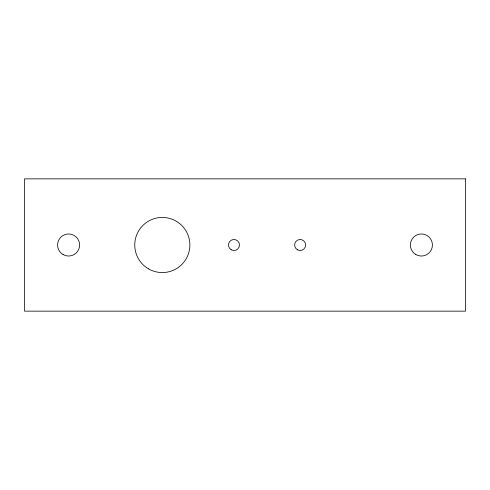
<?xml version="1.0" encoding="UTF-8"?>
<svg xmlns="http://www.w3.org/2000/svg" width="490" height="490" viewBox="0 0 490 490"><rect width="100%" height="100%" fill="white"/><g stroke="black" fill="none" stroke-linecap="round" stroke-linejoin="round"><path stroke-width="0.73" d="M465.5 178.85L24.5 178.85L24.5 311.15L465.5 311.15L465.5 178.85M63.088 254.549A11.025 11.025 0 0 0 79.625 245A11.025 11.025 0 0 0 63.088 235.451A11.025 11.025 0 0 0 63.088 254.549M415.888 254.549A11.025 11.025 0 0 0 432.425 245A11.025 11.025 0 0 0 415.888 235.451A11.025 11.025 0 0 0 415.888 254.549M148.531 268.869A27.563 27.563 0 0 0 189.875 245A27.563 27.563 0 0 0 148.531 221.131A27.563 27.563 0 0 0 148.531 268.869M231.219 249.771A5.513 5.513 0 0 0 239.488 245A5.513 5.513 0 0 0 231.219 240.229A5.513 5.513 0 0 0 231.219 249.771M297.369 249.771A5.513 5.513 0 0 0 305.638 245A5.513 5.513 0 0 0 297.369 240.229A5.513 5.513 0 0 0 297.369 249.771"/></g></svg>
